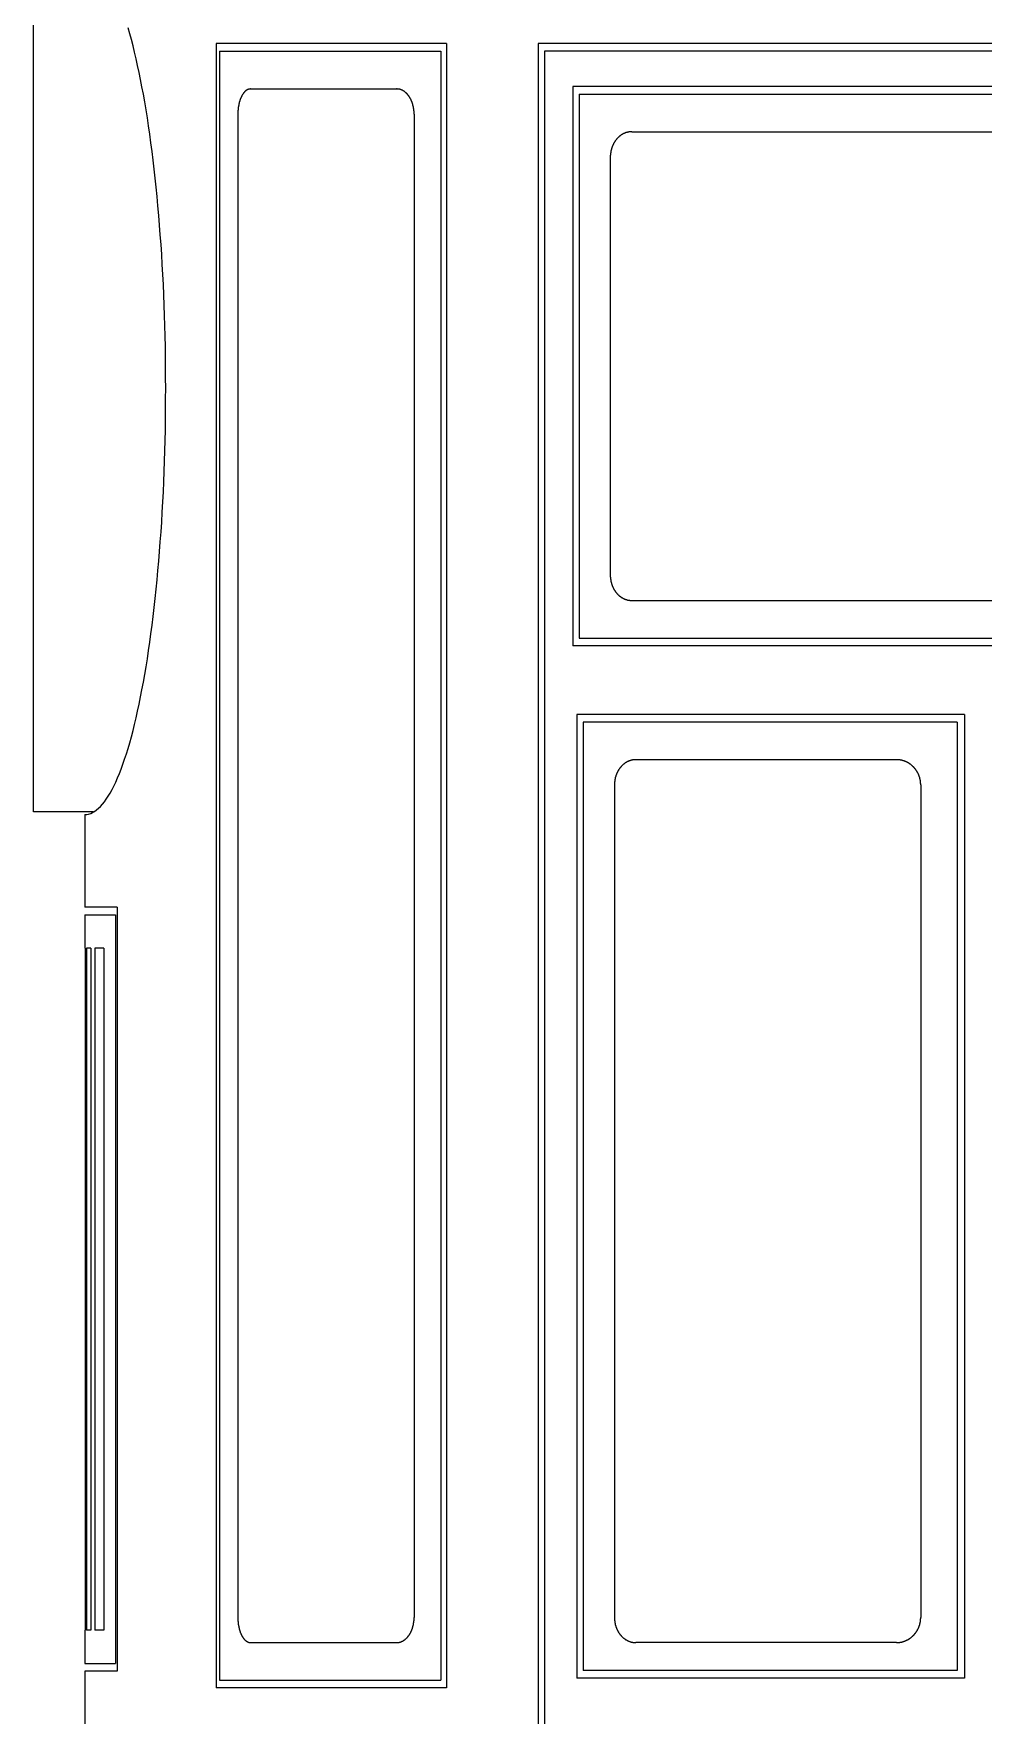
# Model space of a CAD drawing. Extents: x 0 to 54.4, y 0 to 35.2.
# Drawn here: x 30.44 to 37.87, y 15.36 to 28.51 of the extents above; entities that cross this region are included whole.
import ezdxf

# ---------------------------------------------------------------- set-up
doc = ezdxf.new("R2010")
doc.units = 0
doc.layers.add('BODY', color=7, linetype='CONTINUOUS')
doc.layers.add('BODY_PANELS', color=2, linetype='CONTINUOUS')

msp = doc.modelspace()

# ---------------------------------------------------------------- linework, layer by layer
at = {"layer": 'BODY'}
for p, q in [((31.87, 28.431), (31.87, 15.577)), ((33.671, 28.431), (31.87, 28.431)), ((33.671, 28.431), (33.671, 15.577)), ((34.39, 28.431), (34.39, 10.262)), ((45.47, 28.431), (34.39, 28.431)), ((34.438, 28.371), (34.438, 10.262)), ((45.422, 28.371), (34.438, 28.371)), ((34.66, 28.096), (34.66, 23.724)), ((45.2, 28.096), (34.66, 28.096)), ((45.2, 23.724), (34.66, 23.724)), ((34.691, 23.187), (34.691, 15.653)), ((37.722, 23.187), (34.691, 23.187)), ((37.722, 23.187), (37.722, 15.653)), ((30.843, 22.404), (30.843, 21.679)), ((31.097, 21.679), (30.843, 21.679)), ((31.097, 21.679), (31.097, 15.708)), ((30.843, 15.708), (30.843, 14.199)), ((31.097, 15.708), (30.843, 15.708)), ((37.722, 15.653), (34.691, 15.653)), ((33.671, 15.577), (31.87, 15.577))]:
    msp.add_line(p, q, dxfattribs=at)
msp.add_polyline3d([(30.843, 22.404, 0), (30.859, 22.405, 0), (30.874, 22.408, 0), (30.89, 22.413, 0), (30.905, 22.42, 0), (30.921, 22.429, 0), (30.936, 22.44, 0), (30.951, 22.453, 0), (30.967, 22.468, 0), (30.982, 22.485, 0), (30.997, 22.503, 0), (31.012, 22.524, 0), (31.027, 22.547, 0), (31.042, 22.572, 0), (31.057, 22.599, 0), (31.071, 22.627, 0), (31.086, 22.657, 0), (31.1, 22.69, 0), (31.114, 22.724, 0), (31.128, 22.759, 0), (31.142, 22.797, 0), (31.155, 22.837, 0), (31.169, 22.878, 0), (31.182, 22.921, 0), (31.195, 22.965, 0), (31.208, 23.012, 0), (31.221, 23.06, 0), (31.233, 23.109, 0), (31.245, 23.16, 0), (31.257, 23.213, 0), (31.269, 23.267, 0), (31.28, 23.323, 0), (31.291, 23.38, 0), (31.302, 23.438, 0), (31.312, 23.498, 0), (31.323, 23.56, 0), (31.333, 23.622, 0), (31.343, 23.686, 0), (31.352, 23.751, 0), (31.361, 23.817, 0), (31.37, 23.885, 0), (31.378, 23.953, 0), (31.387, 24.023, 0), (31.394, 24.094, 0), (31.402, 24.166, 0), (31.409, 24.238, 0), (31.416, 24.312, 0), (31.422, 24.386, 0), (31.428, 24.461, 0), (31.434, 24.537, 0), (31.44, 24.614, 0), (31.445, 24.691, 0), (31.449, 24.769, 0), (31.454, 24.848, 0), (31.458, 24.927, 0), (31.461, 25.006, 0), (31.464, 25.086, 0), (31.467, 25.167, 0), (31.47, 25.248, 0), (31.472, 25.329, 0), (31.474, 25.41, 0), (31.475, 25.491, 0), (31.476, 25.573, 0), (31.476, 25.655, 0), (31.477, 25.737, 0), (31.476, 25.819, 0), (31.476, 25.9, 0), (31.475, 25.982, 0), (31.474, 26.063, 0), (31.472, 26.145, 0), (31.47, 26.226, 0), (31.467, 26.306, 0), (31.464, 26.387, 0), (31.461, 26.467, 0), (31.458, 26.547, 0), (31.454, 26.626, 0), (31.449, 26.704, 0), (31.445, 26.782, 0), (31.44, 26.86, 0), (31.434, 26.936, 0), (31.428, 27.012, 0), (31.422, 27.087, 0), (31.416, 27.162, 0), (31.409, 27.235, 0), (31.402, 27.308, 0), (31.394, 27.38, 0), (31.387, 27.45, 0), (31.378, 27.52, 0), (31.37, 27.588, 0), (31.361, 27.656, 0), (31.352, 27.722, 0), (31.343, 27.787, 0), (31.333, 27.851, 0), (31.323, 27.914, 0), (31.312, 27.975, 0), (31.302, 28.035, 0), (31.291, 28.093, 0), (31.28, 28.151, 0), (31.269, 28.206, 0), (31.257, 28.26, 0), (31.245, 28.313, 0), (31.233, 28.364, 0), (31.221, 28.414, 0), (31.208, 28.462, 0), (31.195, 28.508, 0), (31.182, 28.553, 0)], dxfattribs=at)
at = {"layer": 'BODY_PANELS'}
for p, q in [((30.444, 22.424), (30.444, 29.049)), ((31.898, 28.371), (31.898, 15.637)), ((31.898, 28.371), (33.628, 28.371)), ((33.628, 28.371), (33.628, 15.637)), ((32.14, 28.077), (33.283, 28.077)), ((34.709, 28.036), (34.709, 23.784)), ((34.709, 28.036), (45.151, 28.036)), ((32.04, 27.88), (32.04, 16.128)), ((33.419, 27.88), (33.419, 16.128)), ((35.12, 27.742), (44.741, 27.742)), ((34.953, 27.545), (34.953, 24.275)), ((35.12, 24.078), (44.741, 24.078)), ((34.709, 23.784), (45.151, 23.784)), ((34.741, 23.127), (34.741, 15.713)), ((37.664, 23.127), (34.741, 23.127)), ((37.664, 23.127), (37.664, 15.713)), ((37.191, 22.833), (35.152, 22.833)), ((34.985, 22.636), (34.985, 16.128)), ((37.38, 22.636), (37.38, 16.128)), ((30.913, 22.424), (30.444, 22.424)), ((30.843, 21.619), (31.083, 21.619)), ((30.843, 21.619), (30.843, 21.359)), ((31.083, 21.619), (31.083, 15.768)), ((30.846, 21.359), (30.843, 21.359)), ((30.846, 21.359), (30.846, 16.028)), ((30.856, 21.359), (30.856, 16.028)), ((30.892, 21.359), (30.856, 21.359)), ((30.892, 21.359), (30.892, 16.028)), ((30.922, 21.359), (30.922, 16.028)), ((30.992, 21.359), (30.922, 21.359)), ((30.992, 21.359), (30.992, 16.028)), ((30.843, 16.028), (30.843, 15.768)), ((30.846, 16.028), (30.843, 16.028)), ((30.892, 16.028), (30.856, 16.028)), ((30.992, 16.028), (30.922, 16.028)), ((32.14, 15.931), (33.283, 15.931)), ((37.191, 15.931), (35.152, 15.931)), ((30.843, 15.768), (31.083, 15.768)), ((37.664, 15.713), (34.741, 15.713)), ((31.898, 15.637), (33.628, 15.637))]:
    msp.add_line(p, q, dxfattribs=at)
for points in [[(32.14, 28.077, 0), (32.139, 28.077, 0), (32.138, 28.077, 0), (32.137, 28.076, 0), (32.135, 28.076, 0), (32.134, 28.076, 0), (32.133, 28.076, 0), (32.132, 28.076, 0), (32.13, 28.076, 0), (32.129, 28.076, 0), (32.128, 28.075, 0), (32.127, 28.075, 0), (32.126, 28.075, 0), (32.124, 28.074, 0), (32.123, 28.074, 0), (32.122, 28.073, 0), (32.121, 28.073, 0), (32.12, 28.072, 0), (32.118, 28.072, 0), (32.117, 28.071, 0), (32.116, 28.071, 0), (32.115, 28.07, 0), (32.114, 28.07, 0), (32.112, 28.069, 0), (32.111, 28.068, 0), (32.11, 28.067, 0), (32.109, 28.067, 0), (32.108, 28.066, 0), (32.107, 28.065, 0), (32.105, 28.064, 0), (32.104, 28.064, 0), (32.103, 28.063, 0), (32.102, 28.062, 0), (32.101, 28.061, 0), (32.1, 28.06, 0), (32.099, 28.059, 0), (32.098, 28.058, 0), (32.096, 28.057, 0), (32.095, 28.056, 0), (32.094, 28.055, 0), (32.093, 28.053, 0), (32.092, 28.052, 0), (32.091, 28.051, 0), (32.09, 28.05, 0), (32.089, 28.049, 0), (32.088, 28.047, 0), (32.087, 28.046, 0), (32.086, 28.045, 0), (32.085, 28.044, 0), (32.084, 28.042, 0), (32.083, 28.041, 0), (32.082, 28.039, 0), (32.081, 28.038, 0), (32.08, 28.036, 0), (32.079, 28.035, 0), (32.078, 28.034, 0), (32.077, 28.032, 0), (32.076, 28.03, 0), (32.075, 28.029, 0), (32.074, 28.027, 0), (32.073, 28.026, 0), (32.072, 28.024, 0), (32.071, 28.022, 0), (32.071, 28.021, 0), (32.07, 28.019, 0), (32.069, 28.017, 0), (32.068, 28.015, 0), (32.067, 28.014, 0), (32.066, 28.012, 0), (32.066, 28.01, 0), (32.065, 28.008, 0), (32.064, 28.006, 0), (32.063, 28.005, 0), (32.062, 28.003, 0), (32.062, 28.001, 0), (32.061, 27.999, 0), (32.06, 27.997, 0), (32.059, 27.995, 0), (32.059, 27.993, 0), (32.058, 27.991, 0), (32.057, 27.989, 0), (32.057, 27.987, 0), (32.056, 27.985, 0), (32.055, 27.983, 0), (32.055, 27.981, 0), (32.054, 27.979, 0), (32.053, 27.977, 0), (32.053, 27.975, 0), (32.052, 27.973, 0), (32.052, 27.97, 0), (32.051, 27.968, 0), (32.05, 27.966, 0), (32.05, 27.964, 0), (32.05, 27.962, 0), (32.049, 27.959, 0), (32.048, 27.957, 0), (32.048, 27.955, 0), (32.048, 27.953, 0), (32.047, 27.951, 0), (32.047, 27.948, 0), (32.046, 27.946, 0), (32.046, 27.944, 0), (32.045, 27.942, 0), (32.045, 27.939, 0), (32.045, 27.937, 0), (32.044, 27.934, 0), (32.044, 27.932, 0), (32.044, 27.93, 0), (32.043, 27.927, 0), (32.043, 27.925, 0), (32.043, 27.923, 0), (32.043, 27.921, 0), (32.042, 27.918, 0), (32.042, 27.916, 0), (32.042, 27.913, 0), (32.042, 27.911, 0), (32.041, 27.909, 0), (32.041, 27.906, 0), (32.041, 27.904, 0), (32.041, 27.901, 0), (32.041, 27.899, 0), (32.041, 27.897, 0), (32.041, 27.894, 0), (32.041, 27.892, 0), (32.041, 27.889, 0), (32.041, 27.887, 0), (32.041, 27.884, 0), (32.04, 27.882, 0), (32.04, 27.88, 0)], [(33.419, 27.88, 0), (33.419, 27.882, 0), (33.419, 27.884, 0), (33.419, 27.887, 0), (33.419, 27.889, 0), (33.418, 27.892, 0), (33.418, 27.894, 0), (33.418, 27.897, 0), (33.418, 27.899, 0), (33.418, 27.901, 0), (33.418, 27.904, 0), (33.417, 27.906, 0), (33.417, 27.909, 0), (33.417, 27.911, 0), (33.417, 27.913, 0), (33.416, 27.916, 0), (33.416, 27.918, 0), (33.416, 27.921, 0), (33.415, 27.923, 0), (33.415, 27.925, 0), (33.415, 27.927, 0), (33.414, 27.93, 0), (33.414, 27.932, 0), (33.413, 27.934, 0), (33.413, 27.937, 0), (33.412, 27.939, 0), (33.412, 27.942, 0), (33.411, 27.944, 0), (33.411, 27.946, 0), (33.41, 27.948, 0), (33.41, 27.951, 0), (33.409, 27.953, 0), (33.408, 27.955, 0), (33.408, 27.957, 0), (33.407, 27.959, 0), (33.406, 27.962, 0), (33.406, 27.964, 0), (33.405, 27.966, 0), (33.404, 27.968, 0), (33.403, 27.97, 0), (33.403, 27.973, 0), (33.402, 27.975, 0), (33.401, 27.977, 0), (33.4, 27.979, 0), (33.399, 27.981, 0), (33.398, 27.983, 0), (33.398, 27.985, 0), (33.397, 27.987, 0), (33.396, 27.989, 0), (33.395, 27.991, 0), (33.394, 27.993, 0), (33.393, 27.995, 0), (33.392, 27.997, 0), (33.391, 27.999, 0), (33.39, 28.001, 0), (33.389, 28.003, 0), (33.388, 28.005, 0), (33.387, 28.006, 0), (33.386, 28.008, 0), (33.385, 28.01, 0), (33.383, 28.012, 0), (33.382, 28.014, 0), (33.381, 28.015, 0), (33.38, 28.017, 0), (33.379, 28.019, 0), (33.378, 28.021, 0), (33.376, 28.022, 0), (33.375, 28.024, 0), (33.374, 28.026, 0), (33.373, 28.027, 0), (33.371, 28.029, 0), (33.37, 28.03, 0), (33.369, 28.032, 0), (33.368, 28.034, 0), (33.366, 28.035, 0), (33.365, 28.036, 0), (33.364, 28.038, 0), (33.362, 28.039, 0), (33.361, 28.041, 0), (33.36, 28.042, 0), (33.358, 28.044, 0), (33.357, 28.045, 0), (33.355, 28.046, 0), (33.354, 28.047, 0), (33.352, 28.049, 0), (33.351, 28.05, 0), (33.35, 28.051, 0), (33.348, 28.052, 0), (33.347, 28.053, 0), (33.345, 28.055, 0), (33.344, 28.056, 0), (33.342, 28.057, 0), (33.341, 28.058, 0), (33.339, 28.059, 0), (33.338, 28.06, 0), (33.336, 28.061, 0), (33.335, 28.062, 0), (33.333, 28.063, 0), (33.331, 28.064, 0), (33.33, 28.064, 0), (33.328, 28.065, 0), (33.327, 28.066, 0), (33.325, 28.067, 0), (33.324, 28.067, 0), (33.322, 28.068, 0), (33.32, 28.069, 0), (33.319, 28.07, 0), (33.317, 28.07, 0), (33.316, 28.071, 0), (33.314, 28.071, 0), (33.312, 28.072, 0), (33.311, 28.072, 0), (33.309, 28.073, 0), (33.307, 28.073, 0), (33.306, 28.074, 0), (33.304, 28.074, 0), (33.303, 28.075, 0), (33.301, 28.075, 0), (33.299, 28.075, 0), (33.297, 28.076, 0), (33.296, 28.076, 0), (33.294, 28.076, 0), (33.292, 28.076, 0), (33.291, 28.076, 0), (33.289, 28.076, 0), (33.288, 28.076, 0), (33.286, 28.077, 0), (33.284, 28.077, 0), (33.282, 28.077, 0)], [(35.12, 27.742, 0), (35.117, 27.742, 0), (35.115, 27.742, 0), (35.113, 27.741, 0), (35.111, 27.741, 0), (35.109, 27.741, 0), (35.107, 27.741, 0), (35.105, 27.741, 0), (35.103, 27.741, 0), (35.101, 27.741, 0), (35.099, 27.74, 0), (35.097, 27.74, 0), (35.095, 27.739, 0), (35.093, 27.739, 0), (35.091, 27.739, 0), (35.089, 27.738, 0), (35.087, 27.738, 0), (35.085, 27.737, 0), (35.083, 27.737, 0), (35.081, 27.736, 0), (35.079, 27.736, 0), (35.077, 27.735, 0), (35.075, 27.735, 0), (35.073, 27.734, 0), (35.071, 27.733, 0), (35.069, 27.733, 0), (35.067, 27.732, 0), (35.065, 27.731, 0), (35.063, 27.73, 0), (35.062, 27.729, 0), (35.06, 27.729, 0), (35.058, 27.728, 0), (35.056, 27.727, 0), (35.054, 27.726, 0), (35.052, 27.725, 0), (35.05, 27.724, 0), (35.048, 27.723, 0), (35.047, 27.722, 0), (35.045, 27.721, 0), (35.043, 27.72, 0), (35.041, 27.718, 0), (35.039, 27.717, 0), (35.038, 27.716, 0), (35.036, 27.715, 0), (35.034, 27.714, 0), (35.032, 27.712, 0), (35.031, 27.711, 0), (35.029, 27.71, 0), (35.027, 27.709, 0), (35.025, 27.707, 0), (35.024, 27.706, 0), (35.022, 27.704, 0), (35.02, 27.703, 0), (35.019, 27.701, 0), (35.017, 27.7, 0), (35.016, 27.698, 0), (35.014, 27.697, 0), (35.012, 27.695, 0), (35.011, 27.694, 0), (35.009, 27.692, 0), (35.008, 27.691, 0), (35.006, 27.689, 0), (35.005, 27.687, 0), (35.003, 27.686, 0), (35.002, 27.684, 0), (35.001, 27.682, 0), (34.999, 27.68, 0), (34.998, 27.679, 0), (34.996, 27.677, 0), (34.995, 27.675, 0), (34.994, 27.673, 0), (34.992, 27.672, 0), (34.991, 27.67, 0), (34.99, 27.668, 0), (34.988, 27.666, 0), (34.987, 27.664, 0), (34.986, 27.662, 0), (34.985, 27.66, 0), (34.983, 27.658, 0), (34.982, 27.656, 0), (34.981, 27.654, 0), (34.98, 27.652, 0), (34.979, 27.65, 0), (34.978, 27.648, 0), (34.977, 27.646, 0), (34.976, 27.644, 0), (34.975, 27.642, 0), (34.974, 27.64, 0), (34.973, 27.637, 0), (34.972, 27.635, 0), (34.971, 27.633, 0), (34.97, 27.631, 0), (34.969, 27.629, 0), (34.968, 27.627, 0), (34.967, 27.625, 0), (34.967, 27.622, 0), (34.966, 27.62, 0), (34.965, 27.618, 0), (34.964, 27.616, 0), (34.964, 27.613, 0), (34.963, 27.611, 0), (34.962, 27.609, 0), (34.962, 27.607, 0), (34.961, 27.604, 0), (34.96, 27.602, 0), (34.96, 27.599, 0), (34.959, 27.597, 0), (34.959, 27.595, 0), (34.958, 27.593, 0), (34.958, 27.59, 0), (34.957, 27.588, 0), (34.957, 27.585, 0), (34.956, 27.583, 0), (34.956, 27.581, 0), (34.956, 27.578, 0), (34.955, 27.576, 0), (34.955, 27.574, 0), (34.955, 27.571, 0), (34.954, 27.569, 0), (34.954, 27.566, 0), (34.954, 27.564, 0), (34.954, 27.562, 0), (34.954, 27.559, 0), (34.953, 27.557, 0), (34.953, 27.554, 0), (34.953, 27.552, 0), (34.953, 27.549, 0), (34.953, 27.547, 0), (34.953, 27.545, 0)], [(34.953, 24.275, 0), (34.953, 24.272, 0), (34.953, 24.27, 0), (34.953, 24.267, 0), (34.953, 24.265, 0), (34.953, 24.263, 0), (34.954, 24.26, 0), (34.954, 24.258, 0), (34.954, 24.255, 0), (34.954, 24.253, 0), (34.954, 24.25, 0), (34.955, 24.248, 0), (34.955, 24.246, 0), (34.955, 24.243, 0), (34.956, 24.241, 0), (34.956, 24.239, 0), (34.956, 24.236, 0), (34.957, 24.234, 0), (34.957, 24.232, 0), (34.958, 24.229, 0), (34.958, 24.227, 0), (34.959, 24.224, 0), (34.959, 24.222, 0), (34.96, 24.22, 0), (34.96, 24.218, 0), (34.961, 24.215, 0), (34.962, 24.213, 0), (34.962, 24.211, 0), (34.963, 24.208, 0), (34.964, 24.206, 0), (34.964, 24.204, 0), (34.965, 24.201, 0), (34.966, 24.199, 0), (34.967, 24.197, 0), (34.967, 24.195, 0), (34.968, 24.193, 0), (34.969, 24.19, 0), (34.97, 24.188, 0), (34.971, 24.186, 0), (34.972, 24.184, 0), (34.973, 24.182, 0), (34.974, 24.18, 0), (34.975, 24.178, 0), (34.976, 24.175, 0), (34.977, 24.173, 0), (34.978, 24.171, 0), (34.979, 24.169, 0), (34.98, 24.167, 0), (34.981, 24.165, 0), (34.982, 24.163, 0), (34.983, 24.161, 0), (34.985, 24.159, 0), (34.986, 24.157, 0), (34.987, 24.155, 0), (34.988, 24.154, 0), (34.99, 24.152, 0), (34.991, 24.15, 0), (34.992, 24.148, 0), (34.994, 24.146, 0), (34.995, 24.144, 0), (34.996, 24.142, 0), (34.998, 24.141, 0), (34.999, 24.139, 0), (35.001, 24.137, 0), (35.002, 24.135, 0), (35.003, 24.134, 0), (35.005, 24.132, 0), (35.006, 24.13, 0), (35.008, 24.129, 0), (35.009, 24.127, 0), (35.011, 24.125, 0), (35.012, 24.124, 0), (35.014, 24.122, 0), (35.016, 24.121, 0), (35.017, 24.119, 0), (35.019, 24.118, 0), (35.02, 24.116, 0), (35.022, 24.115, 0), (35.024, 24.114, 0), (35.025, 24.112, 0), (35.027, 24.111, 0), (35.029, 24.11, 0), (35.031, 24.108, 0), (35.032, 24.107, 0), (35.034, 24.106, 0), (35.036, 24.105, 0), (35.038, 24.103, 0), (35.039, 24.102, 0), (35.041, 24.101, 0), (35.043, 24.1, 0), (35.045, 24.099, 0), (35.047, 24.098, 0), (35.048, 24.097, 0), (35.05, 24.096, 0), (35.052, 24.095, 0), (35.054, 24.094, 0), (35.056, 24.093, 0), (35.058, 24.092, 0), (35.06, 24.091, 0), (35.062, 24.09, 0), (35.063, 24.089, 0), (35.065, 24.088, 0), (35.067, 24.088, 0), (35.069, 24.087, 0), (35.071, 24.086, 0), (35.073, 24.085, 0), (35.075, 24.085, 0), (35.077, 24.084, 0), (35.079, 24.084, 0), (35.081, 24.083, 0), (35.083, 24.082, 0), (35.085, 24.082, 0), (35.087, 24.081, 0), (35.089, 24.081, 0), (35.091, 24.081, 0), (35.093, 24.08, 0), (35.095, 24.08, 0), (35.097, 24.079, 0), (35.099, 24.079, 0), (35.101, 24.079, 0), (35.103, 24.079, 0), (35.105, 24.078, 0), (35.107, 24.078, 0), (35.109, 24.078, 0), (35.111, 24.078, 0), (35.113, 24.078, 0), (35.115, 24.078, 0), (35.117, 24.078, 0), (35.12, 24.078, 0)], [(35.152, 22.833, 0), (35.15, 22.833, 0), (35.148, 22.833, 0), (35.146, 22.832, 0), (35.144, 22.832, 0), (35.142, 22.832, 0), (35.14, 22.832, 0), (35.138, 22.832, 0), (35.136, 22.832, 0), (35.133, 22.831, 0), (35.132, 22.831, 0), (35.129, 22.831, 0), (35.127, 22.831, 0), (35.125, 22.83, 0), (35.123, 22.83, 0), (35.121, 22.829, 0), (35.119, 22.829, 0), (35.117, 22.828, 0), (35.115, 22.828, 0), (35.113, 22.827, 0), (35.111, 22.827, 0), (35.109, 22.826, 0), (35.107, 22.826, 0), (35.105, 22.825, 0), (35.103, 22.824, 0), (35.102, 22.823, 0), (35.099, 22.823, 0), (35.098, 22.822, 0), (35.096, 22.821, 0), (35.094, 22.82, 0), (35.092, 22.82, 0), (35.09, 22.819, 0), (35.088, 22.818, 0), (35.086, 22.817, 0), (35.084, 22.816, 0), (35.082, 22.815, 0), (35.081, 22.814, 0), (35.079, 22.813, 0), (35.077, 22.812, 0), (35.075, 22.811, 0), (35.073, 22.809, 0), (35.071, 22.808, 0), (35.07, 22.807, 0), (35.068, 22.806, 0), (35.066, 22.805, 0), (35.064, 22.803, 0), (35.063, 22.802, 0), (35.061, 22.801, 0), (35.059, 22.799, 0), (35.057, 22.798, 0), (35.056, 22.797, 0), (35.054, 22.795, 0), (35.053, 22.794, 0), (35.051, 22.792, 0), (35.049, 22.791, 0), (35.048, 22.79, 0), (35.046, 22.788, 0), (35.044, 22.786, 0), (35.043, 22.785, 0), (35.041, 22.783, 0), (35.04, 22.782, 0), (35.038, 22.78, 0), (35.037, 22.778, 0), (35.035, 22.777, 0), (35.034, 22.775, 0), (35.032, 22.773, 0), (35.031, 22.771, 0), (35.03, 22.77, 0), (35.028, 22.768, 0), (35.027, 22.766, 0), (35.026, 22.764, 0), (35.024, 22.762, 0), (35.023, 22.761, 0), (35.022, 22.759, 0), (35.02, 22.757, 0), (35.019, 22.755, 0), (35.018, 22.753, 0), (35.017, 22.751, 0), (35.016, 22.749, 0), (35.014, 22.747, 0), (35.013, 22.745, 0), (35.012, 22.743, 0), (35.011, 22.741, 0), (35.01, 22.739, 0), (35.009, 22.737, 0), (35.008, 22.735, 0), (35.007, 22.733, 0), (35.006, 22.731, 0), (35.005, 22.729, 0), (35.004, 22.726, 0), (35.003, 22.724, 0), (35.002, 22.722, 0), (35.001, 22.72, 0), (35, 22.718, 0), (34.999, 22.715, 0), (34.999, 22.713, 0), (34.998, 22.711, 0), (34.997, 22.709, 0), (34.996, 22.707, 0), (34.995, 22.704, 0), (34.995, 22.702, 0), (34.994, 22.7, 0), (34.993, 22.698, 0), (34.993, 22.695, 0), (34.992, 22.693, 0), (34.992, 22.691, 0), (34.991, 22.688, 0), (34.991, 22.686, 0), (34.99, 22.683, 0), (34.99, 22.681, 0), (34.989, 22.679, 0), (34.989, 22.677, 0), (34.988, 22.674, 0), (34.988, 22.672, 0), (34.987, 22.669, 0), (34.987, 22.667, 0), (34.987, 22.665, 0), (34.987, 22.662, 0), (34.986, 22.66, 0), (34.986, 22.657, 0), (34.986, 22.655, 0), (34.986, 22.653, 0), (34.986, 22.65, 0), (34.985, 22.648, 0), (34.985, 22.645, 0), (34.985, 22.643, 0), (34.985, 22.64, 0), (34.985, 22.638, 0), (34.985, 22.636, 0)], [(37.38, 22.636, 0), (37.38, 22.638, 0), (37.38, 22.64, 0), (37.38, 22.643, 0), (37.38, 22.645, 0), (37.379, 22.648, 0), (37.379, 22.65, 0), (37.379, 22.653, 0), (37.379, 22.655, 0), (37.379, 22.657, 0), (37.378, 22.66, 0), (37.378, 22.662, 0), (37.378, 22.665, 0), (37.377, 22.667, 0), (37.377, 22.669, 0), (37.377, 22.672, 0), (37.376, 22.674, 0), (37.376, 22.677, 0), (37.375, 22.679, 0), (37.375, 22.681, 0), (37.374, 22.683, 0), (37.374, 22.686, 0), (37.373, 22.688, 0), (37.372, 22.691, 0), (37.372, 22.693, 0), (37.371, 22.695, 0), (37.37, 22.698, 0), (37.37, 22.7, 0), (37.369, 22.702, 0), (37.368, 22.704, 0), (37.367, 22.707, 0), (37.366, 22.709, 0), (37.365, 22.711, 0), (37.364, 22.713, 0), (37.364, 22.715, 0), (37.363, 22.718, 0), (37.362, 22.72, 0), (37.361, 22.722, 0), (37.36, 22.724, 0), (37.359, 22.726, 0), (37.358, 22.729, 0), (37.356, 22.731, 0), (37.355, 22.733, 0), (37.354, 22.735, 0), (37.353, 22.737, 0), (37.352, 22.739, 0), (37.35, 22.741, 0), (37.349, 22.743, 0), (37.348, 22.745, 0), (37.347, 22.747, 0), (37.345, 22.749, 0), (37.344, 22.751, 0), (37.343, 22.753, 0), (37.341, 22.755, 0), (37.34, 22.757, 0), (37.338, 22.759, 0), (37.337, 22.761, 0), (37.335, 22.762, 0), (37.334, 22.764, 0), (37.332, 22.766, 0), (37.331, 22.768, 0), (37.329, 22.77, 0), (37.328, 22.771, 0), (37.326, 22.773, 0), (37.325, 22.775, 0), (37.323, 22.777, 0), (37.321, 22.778, 0), (37.319, 22.78, 0), (37.318, 22.782, 0), (37.316, 22.783, 0), (37.314, 22.785, 0), (37.312, 22.786, 0), (37.311, 22.788, 0), (37.309, 22.79, 0), (37.307, 22.791, 0), (37.305, 22.792, 0), (37.303, 22.794, 0), (37.302, 22.795, 0), (37.3, 22.797, 0), (37.298, 22.798, 0), (37.296, 22.799, 0), (37.294, 22.801, 0), (37.292, 22.802, 0), (37.29, 22.803, 0), (37.288, 22.805, 0), (37.286, 22.806, 0), (37.284, 22.807, 0), (37.282, 22.808, 0), (37.28, 22.809, 0), (37.278, 22.811, 0), (37.276, 22.812, 0), (37.274, 22.813, 0), (37.272, 22.814, 0), (37.27, 22.815, 0), (37.267, 22.816, 0), (37.265, 22.817, 0), (37.263, 22.818, 0), (37.261, 22.819, 0), (37.259, 22.82, 0), (37.257, 22.82, 0), (37.255, 22.821, 0), (37.252, 22.822, 0), (37.25, 22.823, 0), (37.248, 22.823, 0), (37.246, 22.824, 0), (37.243, 22.825, 0), (37.241, 22.826, 0), (37.239, 22.826, 0), (37.237, 22.827, 0), (37.235, 22.827, 0), (37.232, 22.828, 0), (37.23, 22.828, 0), (37.228, 22.829, 0), (37.225, 22.829, 0), (37.223, 22.83, 0), (37.221, 22.83, 0), (37.219, 22.831, 0), (37.216, 22.831, 0), (37.214, 22.831, 0), (37.212, 22.831, 0), (37.209, 22.832, 0), (37.207, 22.832, 0), (37.205, 22.832, 0), (37.203, 22.832, 0), (37.2, 22.832, 0), (37.198, 22.832, 0), (37.196, 22.833, 0), (37.193, 22.833, 0), (37.191, 22.833, 0)], [(32.04, 16.128, 0), (32.04, 16.125, 0), (32.041, 16.123, 0), (32.041, 16.12, 0), (32.041, 16.118, 0), (32.041, 16.116, 0), (32.041, 16.113, 0), (32.041, 16.111, 0), (32.041, 16.108, 0), (32.041, 16.106, 0), (32.041, 16.104, 0), (32.041, 16.101, 0), (32.041, 16.099, 0), (32.042, 16.096, 0), (32.042, 16.094, 0), (32.042, 16.092, 0), (32.042, 16.089, 0), (32.043, 16.087, 0), (32.043, 16.084, 0), (32.043, 16.082, 0), (32.043, 16.08, 0), (32.044, 16.077, 0), (32.044, 16.075, 0), (32.044, 16.073, 0), (32.045, 16.07, 0), (32.045, 16.068, 0), (32.045, 16.066, 0), (32.046, 16.064, 0), (32.046, 16.061, 0), (32.047, 16.059, 0), (32.047, 16.057, 0), (32.048, 16.055, 0), (32.048, 16.052, 0), (32.048, 16.05, 0), (32.049, 16.048, 0), (32.05, 16.046, 0), (32.05, 16.043, 0), (32.05, 16.041, 0), (32.051, 16.039, 0), (32.052, 16.037, 0), (32.052, 16.035, 0), (32.053, 16.033, 0), (32.053, 16.031, 0), (32.054, 16.029, 0), (32.055, 16.026, 0), (32.055, 16.024, 0), (32.056, 16.022, 0), (32.057, 16.02, 0), (32.057, 16.018, 0), (32.058, 16.016, 0), (32.059, 16.014, 0), (32.059, 16.012, 0), (32.06, 16.01, 0), (32.061, 16.008, 0), (32.062, 16.006, 0), (32.062, 16.005, 0), (32.063, 16.003, 0), (32.064, 16.001, 0), (32.065, 15.999, 0), (32.066, 15.997, 0), (32.066, 15.995, 0), (32.067, 15.994, 0), (32.068, 15.992, 0), (32.069, 15.99, 0), (32.07, 15.988, 0), (32.071, 15.987, 0), (32.071, 15.985, 0), (32.072, 15.983, 0), (32.073, 15.982, 0), (32.074, 15.98, 0), (32.075, 15.979, 0), (32.076, 15.977, 0), (32.077, 15.975, 0), (32.078, 15.974, 0), (32.079, 15.972, 0), (32.08, 15.971, 0), (32.081, 15.969, 0), (32.082, 15.968, 0), (32.083, 15.967, 0), (32.084, 15.965, 0), (32.085, 15.964, 0), (32.086, 15.963, 0), (32.087, 15.961, 0), (32.088, 15.96, 0), (32.089, 15.959, 0), (32.09, 15.957, 0), (32.091, 15.956, 0), (32.092, 15.955, 0), (32.093, 15.954, 0), (32.094, 15.953, 0), (32.095, 15.952, 0), (32.096, 15.951, 0), (32.098, 15.95, 0), (32.099, 15.949, 0), (32.1, 15.948, 0), (32.101, 15.947, 0), (32.102, 15.946, 0), (32.103, 15.945, 0), (32.104, 15.944, 0), (32.105, 15.943, 0), (32.107, 15.942, 0), (32.108, 15.941, 0), (32.109, 15.941, 0), (32.11, 15.94, 0), (32.111, 15.939, 0), (32.112, 15.938, 0), (32.114, 15.938, 0), (32.115, 15.937, 0), (32.116, 15.937, 0), (32.117, 15.936, 0), (32.118, 15.935, 0), (32.12, 15.935, 0), (32.121, 15.934, 0), (32.122, 15.934, 0), (32.123, 15.934, 0), (32.124, 15.933, 0), (32.126, 15.933, 0), (32.127, 15.932, 0), (32.128, 15.932, 0), (32.129, 15.932, 0), (32.13, 15.932, 0), (32.132, 15.931, 0), (32.133, 15.931, 0), (32.134, 15.931, 0), (32.135, 15.931, 0), (32.137, 15.931, 0), (32.138, 15.931, 0), (32.139, 15.931, 0), (32.14, 15.931, 0)], [(33.282, 15.931, 0), (33.284, 15.931, 0), (33.286, 15.931, 0), (33.288, 15.931, 0), (33.289, 15.931, 0), (33.291, 15.931, 0), (33.292, 15.931, 0), (33.294, 15.931, 0), (33.296, 15.932, 0), (33.297, 15.932, 0), (33.299, 15.932, 0), (33.301, 15.932, 0), (33.303, 15.933, 0), (33.304, 15.933, 0), (33.306, 15.934, 0), (33.307, 15.934, 0), (33.309, 15.934, 0), (33.311, 15.935, 0), (33.312, 15.935, 0), (33.314, 15.936, 0), (33.316, 15.937, 0), (33.317, 15.937, 0), (33.319, 15.938, 0), (33.32, 15.938, 0), (33.322, 15.939, 0), (33.324, 15.94, 0), (33.325, 15.941, 0), (33.327, 15.941, 0), (33.328, 15.942, 0), (33.33, 15.943, 0), (33.331, 15.944, 0), (33.333, 15.945, 0), (33.335, 15.946, 0), (33.336, 15.947, 0), (33.338, 15.948, 0), (33.339, 15.949, 0), (33.341, 15.95, 0), (33.342, 15.951, 0), (33.344, 15.952, 0), (33.345, 15.953, 0), (33.347, 15.954, 0), (33.348, 15.955, 0), (33.35, 15.956, 0), (33.351, 15.957, 0), (33.352, 15.959, 0), (33.354, 15.96, 0), (33.355, 15.961, 0), (33.357, 15.963, 0), (33.358, 15.964, 0), (33.36, 15.965, 0), (33.361, 15.967, 0), (33.362, 15.968, 0), (33.364, 15.969, 0), (33.365, 15.971, 0), (33.366, 15.972, 0), (33.368, 15.974, 0), (33.369, 15.975, 0), (33.37, 15.977, 0), (33.371, 15.979, 0), (33.373, 15.98, 0), (33.374, 15.982, 0), (33.375, 15.983, 0), (33.376, 15.985, 0), (33.378, 15.987, 0), (33.379, 15.988, 0), (33.38, 15.99, 0), (33.381, 15.992, 0), (33.382, 15.994, 0), (33.383, 15.995, 0), (33.385, 15.997, 0), (33.386, 15.999, 0), (33.387, 16.001, 0), (33.388, 16.003, 0), (33.389, 16.005, 0), (33.39, 16.006, 0), (33.391, 16.008, 0), (33.392, 16.01, 0), (33.393, 16.012, 0), (33.394, 16.014, 0), (33.395, 16.016, 0), (33.396, 16.018, 0), (33.397, 16.02, 0), (33.398, 16.022, 0), (33.398, 16.024, 0), (33.399, 16.026, 0), (33.4, 16.029, 0), (33.401, 16.031, 0), (33.402, 16.033, 0), (33.403, 16.035, 0), (33.403, 16.037, 0), (33.404, 16.039, 0), (33.405, 16.041, 0), (33.406, 16.043, 0), (33.406, 16.046, 0), (33.407, 16.048, 0), (33.408, 16.05, 0), (33.408, 16.052, 0), (33.409, 16.055, 0), (33.41, 16.057, 0), (33.41, 16.059, 0), (33.411, 16.061, 0), (33.411, 16.064, 0), (33.412, 16.066, 0), (33.412, 16.068, 0), (33.413, 16.07, 0), (33.413, 16.073, 0), (33.414, 16.075, 0), (33.414, 16.077, 0), (33.415, 16.08, 0), (33.415, 16.082, 0), (33.415, 16.084, 0), (33.416, 16.087, 0), (33.416, 16.089, 0), (33.416, 16.092, 0), (33.417, 16.094, 0), (33.417, 16.096, 0), (33.417, 16.099, 0), (33.417, 16.101, 0), (33.418, 16.104, 0), (33.418, 16.106, 0), (33.418, 16.108, 0), (33.418, 16.111, 0), (33.418, 16.113, 0), (33.418, 16.116, 0), (33.419, 16.118, 0), (33.419, 16.12, 0), (33.419, 16.123, 0), (33.419, 16.125, 0), (33.419, 16.128, 0)], [(34.985, 16.128, 0), (34.985, 16.125, 0), (34.985, 16.123, 0), (34.985, 16.12, 0), (34.985, 16.118, 0), (34.985, 16.116, 0), (34.986, 16.113, 0), (34.986, 16.111, 0), (34.986, 16.108, 0), (34.986, 16.106, 0), (34.986, 16.104, 0), (34.987, 16.101, 0), (34.987, 16.099, 0), (34.987, 16.096, 0), (34.987, 16.094, 0), (34.988, 16.092, 0), (34.988, 16.089, 0), (34.989, 16.087, 0), (34.989, 16.084, 0), (34.99, 16.082, 0), (34.99, 16.08, 0), (34.991, 16.077, 0), (34.991, 16.075, 0), (34.992, 16.073, 0), (34.992, 16.07, 0), (34.993, 16.068, 0), (34.993, 16.066, 0), (34.994, 16.064, 0), (34.995, 16.061, 0), (34.995, 16.059, 0), (34.996, 16.057, 0), (34.997, 16.055, 0), (34.998, 16.052, 0), (34.999, 16.05, 0), (34.999, 16.048, 0), (35, 16.046, 0), (35.001, 16.043, 0), (35.002, 16.041, 0), (35.003, 16.039, 0), (35.004, 16.037, 0), (35.005, 16.035, 0), (35.006, 16.033, 0), (35.007, 16.031, 0), (35.008, 16.029, 0), (35.009, 16.026, 0), (35.01, 16.024, 0), (35.011, 16.022, 0), (35.012, 16.02, 0), (35.013, 16.018, 0), (35.014, 16.016, 0), (35.016, 16.014, 0), (35.017, 16.012, 0), (35.018, 16.01, 0), (35.019, 16.008, 0), (35.02, 16.006, 0), (35.022, 16.005, 0), (35.023, 16.003, 0), (35.024, 16.001, 0), (35.026, 15.999, 0), (35.027, 15.997, 0), (35.028, 15.995, 0), (35.03, 15.994, 0), (35.031, 15.992, 0), (35.032, 15.99, 0), (35.034, 15.988, 0), (35.035, 15.987, 0), (35.037, 15.985, 0), (35.038, 15.983, 0), (35.04, 15.982, 0), (35.041, 15.98, 0), (35.043, 15.979, 0), (35.044, 15.977, 0), (35.046, 15.975, 0), (35.048, 15.974, 0), (35.049, 15.972, 0), (35.051, 15.971, 0), (35.053, 15.969, 0), (35.054, 15.968, 0), (35.056, 15.967, 0), (35.057, 15.965, 0), (35.059, 15.964, 0), (35.061, 15.963, 0), (35.063, 15.961, 0), (35.064, 15.96, 0), (35.066, 15.959, 0), (35.068, 15.957, 0), (35.07, 15.956, 0), (35.071, 15.955, 0), (35.073, 15.954, 0), (35.075, 15.953, 0), (35.077, 15.952, 0), (35.079, 15.951, 0), (35.081, 15.95, 0), (35.082, 15.949, 0), (35.084, 15.948, 0), (35.086, 15.947, 0), (35.088, 15.946, 0), (35.09, 15.945, 0), (35.092, 15.944, 0), (35.094, 15.943, 0), (35.096, 15.942, 0), (35.098, 15.941, 0), (35.099, 15.941, 0), (35.102, 15.94, 0), (35.103, 15.939, 0), (35.105, 15.938, 0), (35.107, 15.938, 0), (35.109, 15.937, 0), (35.111, 15.937, 0), (35.113, 15.936, 0), (35.115, 15.935, 0), (35.117, 15.935, 0), (35.119, 15.934, 0), (35.121, 15.934, 0), (35.123, 15.934, 0), (35.125, 15.933, 0), (35.127, 15.933, 0), (35.129, 15.932, 0), (35.132, 15.932, 0), (35.133, 15.932, 0), (35.136, 15.932, 0), (35.138, 15.931, 0), (35.14, 15.931, 0), (35.142, 15.931, 0), (35.144, 15.931, 0), (35.146, 15.931, 0), (35.148, 15.931, 0), (35.15, 15.931, 0), (35.152, 15.931, 0)], [(37.191, 15.931, 0), (37.193, 15.931, 0), (37.196, 15.931, 0), (37.198, 15.931, 0), (37.2, 15.931, 0), (37.203, 15.931, 0), (37.205, 15.931, 0), (37.207, 15.931, 0), (37.209, 15.932, 0), (37.212, 15.932, 0), (37.214, 15.932, 0), (37.216, 15.932, 0), (37.219, 15.933, 0), (37.221, 15.933, 0), (37.223, 15.934, 0), (37.225, 15.934, 0), (37.228, 15.934, 0), (37.23, 15.935, 0), (37.232, 15.935, 0), (37.235, 15.936, 0), (37.237, 15.937, 0), (37.239, 15.937, 0), (37.241, 15.938, 0), (37.243, 15.938, 0), (37.246, 15.939, 0), (37.248, 15.94, 0), (37.25, 15.941, 0), (37.252, 15.941, 0), (37.255, 15.942, 0), (37.257, 15.943, 0), (37.259, 15.944, 0), (37.261, 15.945, 0), (37.263, 15.946, 0), (37.265, 15.947, 0), (37.267, 15.948, 0), (37.27, 15.949, 0), (37.272, 15.95, 0), (37.274, 15.951, 0), (37.276, 15.952, 0), (37.278, 15.953, 0), (37.28, 15.954, 0), (37.282, 15.955, 0), (37.284, 15.956, 0), (37.286, 15.957, 0), (37.288, 15.959, 0), (37.29, 15.96, 0), (37.292, 15.961, 0), (37.294, 15.963, 0), (37.296, 15.964, 0), (37.298, 15.965, 0), (37.3, 15.967, 0), (37.302, 15.968, 0), (37.303, 15.969, 0), (37.305, 15.971, 0), (37.307, 15.972, 0), (37.309, 15.974, 0), (37.311, 15.975, 0), (37.312, 15.977, 0), (37.314, 15.979, 0), (37.316, 15.98, 0), (37.318, 15.982, 0), (37.319, 15.983, 0), (37.321, 15.985, 0), (37.323, 15.987, 0), (37.325, 15.988, 0), (37.326, 15.99, 0), (37.328, 15.992, 0), (37.329, 15.994, 0), (37.331, 15.995, 0), (37.332, 15.997, 0), (37.334, 15.999, 0), (37.335, 16.001, 0), (37.337, 16.003, 0), (37.338, 16.005, 0), (37.34, 16.006, 0), (37.341, 16.008, 0), (37.343, 16.01, 0), (37.344, 16.012, 0), (37.345, 16.014, 0), (37.347, 16.016, 0), (37.348, 16.018, 0), (37.349, 16.02, 0), (37.35, 16.022, 0), (37.352, 16.024, 0), (37.353, 16.026, 0), (37.354, 16.029, 0), (37.355, 16.031, 0), (37.356, 16.033, 0), (37.358, 16.035, 0), (37.359, 16.037, 0), (37.36, 16.039, 0), (37.361, 16.041, 0), (37.362, 16.043, 0), (37.363, 16.046, 0), (37.364, 16.048, 0), (37.364, 16.05, 0), (37.365, 16.052, 0), (37.366, 16.055, 0), (37.367, 16.057, 0), (37.368, 16.059, 0), (37.369, 16.061, 0), (37.37, 16.064, 0), (37.37, 16.066, 0), (37.371, 16.068, 0), (37.372, 16.07, 0), (37.372, 16.073, 0), (37.373, 16.075, 0), (37.374, 16.077, 0), (37.374, 16.08, 0), (37.375, 16.082, 0), (37.375, 16.084, 0), (37.376, 16.087, 0), (37.376, 16.089, 0), (37.377, 16.092, 0), (37.377, 16.094, 0), (37.377, 16.096, 0), (37.378, 16.099, 0), (37.378, 16.101, 0), (37.378, 16.104, 0), (37.379, 16.106, 0), (37.379, 16.108, 0), (37.379, 16.111, 0), (37.379, 16.113, 0), (37.379, 16.116, 0), (37.38, 16.118, 0), (37.38, 16.12, 0), (37.38, 16.123, 0), (37.38, 16.125, 0), (37.38, 16.128, 0)]]:
    msp.add_polyline3d(points, dxfattribs=at)

doc.saveas('drawing.dxf')
